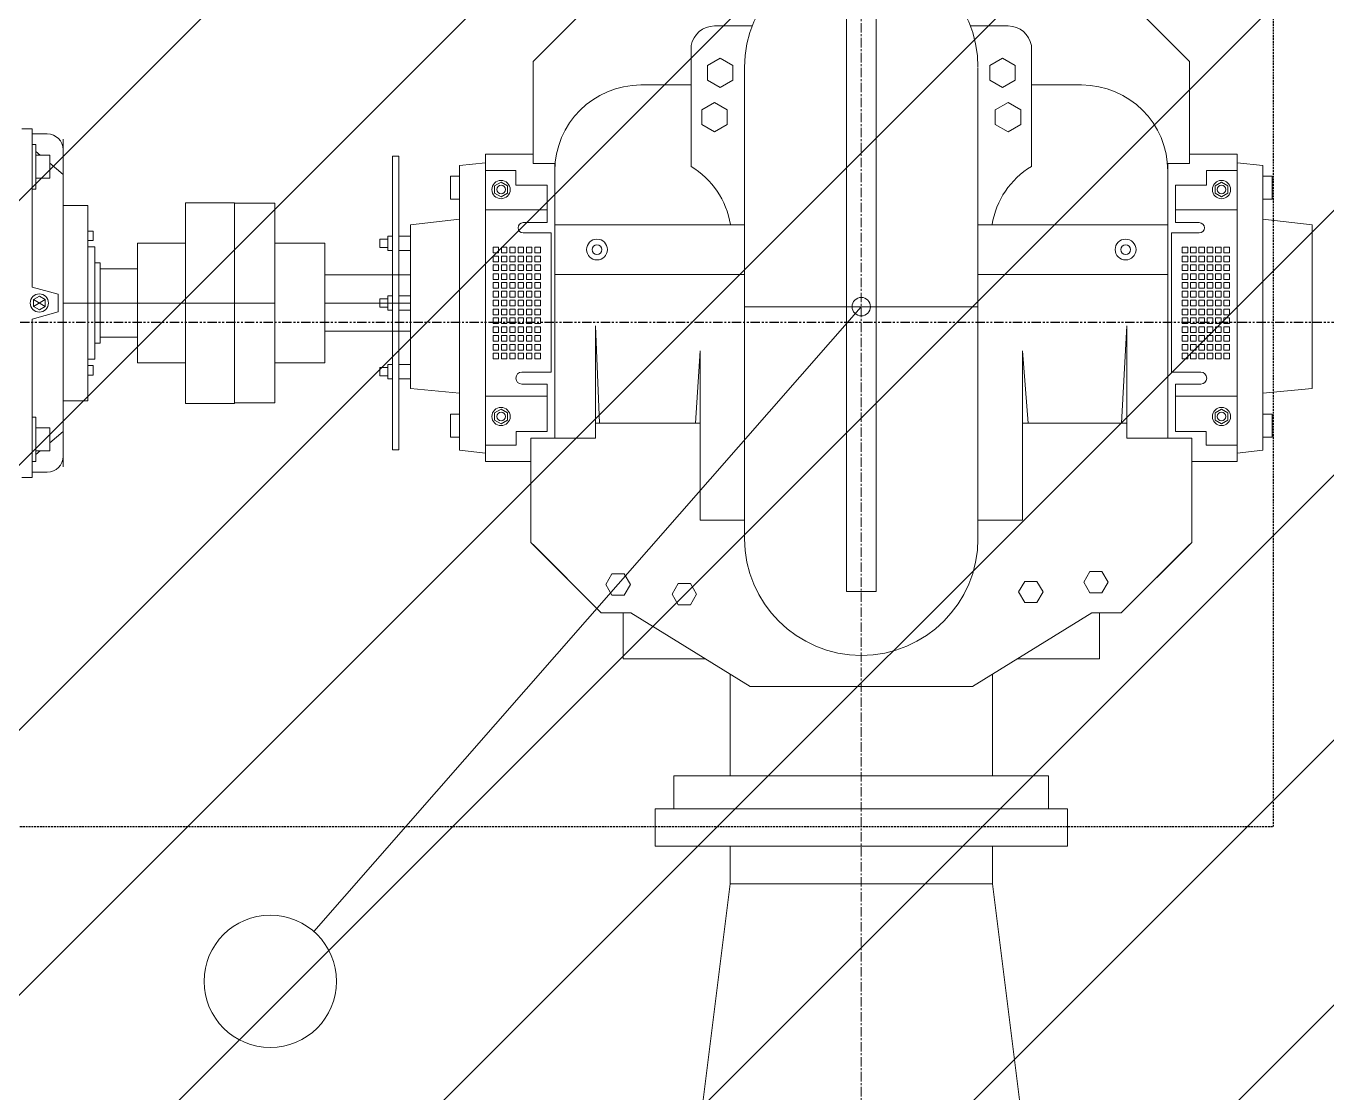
# Model space of a CAD drawing. Header units: inches. Extents: x 0 to 235202, y 0 to 184293.
# Drawn here: x 165137 to 166873, y 130362 to 131786 of the extents above; entities that cross this region are included whole.
import ezdxf
from ezdxf.enums import TextEntityAlignment as Align

# ---------------------------------------------------------------- set-up
doc = ezdxf.new("R2010")
doc.units = ezdxf.units.IN
doc.header["$MEASUREMENT"] = 0
for name, pattern in [('CENTER', [2, 1.25, -0.25, 0.25, -0.25]), ('HIDDEN', [0.375, 0.25, -0.125]), ('PHANTOM2', [1.25, 0.625, -0.125, 0.125, -0.125, 0.125, -0.125])]:
    doc.linetypes.add(name, pattern=pattern)
doc.layers.add('.5', color=8, linetype='Continuous', lineweight=0)
doc.layers.add('DIM', color=251, linetype='Continuous', lineweight=0)
for name, color, linetype in [('GRID_TXT45', 4, 'Continuous'), ('M-HVAC-EQPM-NEW', 5, 'Continuous'), ('M-X-BKGD', 8, 'Continuous'), ('WINDOW ELEV', 3, 'Continuous')]:
    doc.layers.add(name, color=color, linetype=linetype)
doc.styles.add('SIMPLEX', font='simplex.shx')

# ---------------------------------------------------------------- blocks, each defined once
blk = doc.blocks.new('FLOOR PLAN REV 2')
at = {"layer": '.5', "color": 8, "linetype": 'CENTER', "ltscale": 10}
blk.add_line((91776.8, 246037.2), (91776.8, 222708.1), dxfattribs=at)
at = {"color": 8, "linetype": 'PHANTOM2', "ltscale": 20}
blk.add_line((100766.6, 231217.3), (74313.2, 231217.3), dxfattribs=at)
at = {"layer": 'DIM', "color": 8, "linetype": 'HIDDEN', "lineweight": 25, "ltscale": 10}
for p, q in [((92326.8, 230544.7), (92326.8, 231892.2)), ((89326.8, 230544.7), (92326.8, 230544.7))]:
    blk.add_line(p, q, dxfattribs=at)
at = {"layer": 'DIM', "color": 8, "linetype": 'Continuous'}
for p, q in [((91338.7, 231565.9), (91429.8, 231657.1)), ((92214.9, 231565.9), (92123.7, 231657.1)), ((91756.9, 231238.6), (91756.9, 231628.3)), ((91796.7, 231628.3), (91796.7, 231238.6)), ((91631.1, 231613.2), (91580.7, 231613.2)), ((91922.4, 231613.2), (91972.9, 231613.2)), ((91549.8, 231587.2), (91549.8, 231425.8)), ((92003.8, 231587.2), (92003.8, 231425.8)), ((91338.7, 231565.9), (91338.7, 231429.8)), ((91588.4, 231570.4), (91571.4, 231560.6)), ((91605.3, 231560.6), (91588.4, 231570.4)), ((91948.2, 231560.6), (91965.2, 231570.4)), ((91965.2, 231570.4), (91982.2, 231560.6)), ((92214.9, 231565.9), (92214.9, 231429.8)), ((91571.4, 231560.6), (91571.4, 231541.1)), ((91605.3, 231541.1), (91605.3, 231560.6)), ((91621.1, 231238.6), (91621.1, 231558.1)), ((91932.5, 231557.5), (91932.5, 231238.6)), ((91948.2, 231541.1), (91948.2, 231560.6)), ((91982.2, 231560.6), (91982.2, 231541.1)), ((91482.8, 231534.5), (91549.8, 231534.5)), ((91571.4, 231541.1), (91588.4, 231531.3)), ((91588.4, 231531.3), (91605.3, 231541.1)), ((91965.2, 231531.3), (91948.2, 231541.1)), ((91982.2, 231541.1), (91965.2, 231531.3)), ((92070.8, 231534.5), (92003.8, 231534.5)), ((91581, 231511.3), (91564, 231501.5)), ((91564, 231501.5), (91564, 231481.9)), ((91598, 231501.5), (91581, 231511.3)), ((91598, 231481.9), (91598, 231501.5)), ((91955.6, 231501.5), (91972.6, 231511.3)), ((91955.6, 231481.9), (91955.6, 231501.5)), ((91972.6, 231511.3), (91989.5, 231501.5)), ((91989.5, 231501.5), (91989.5, 231481.9)), ((91564, 231481.9), (91581, 231472.1)), ((91581, 231472.1), (91598, 231481.9)), ((91972.6, 231472.1), (91955.6, 231481.9)), ((91989.5, 231481.9), (91972.6, 231472.1)), ((90656.6, 231476.1), (90670.2, 231476.1)), ((90670.2, 231264.8), (90670.2, 231476.1)), ((90690.5, 231469.1), (90670.2, 231469.1)), ((90711.6, 231462.3), (90711.6, 231039)), ((90670.2, 231395.6), (90670.2, 231455.2)), ((90670.2, 231455.2), (90675.2, 231455.2)), ((90675.2, 231455.2), (90675.2, 231395.6)), ((90675.2, 231445.8), (90681.2, 231440.7)), ((90711.6, 231024.7), (90711.6, 231448)), ((90675.2, 231440.7), (90693.7, 231440.7)), ((90675.2, 231410.1), (90675.2, 231440.7)), ((90693.7, 231440.7), (90693.7, 231410.1)), ((90693.7, 231430.2), (90711.6, 231415.2)), ((91151.4, 231439.4), (91159.8, 231439.4)), ((91151.4, 231047.5), (91151.4, 231439.4)), ((91159.8, 231439.4), (91159.8, 231047.5)), ((91240.8, 231427.1), (91275.2, 231430.5)), ((91240.8, 231355.5), (91240.8, 231427.1)), ((91275.2, 231419), (91275.2, 231442.1)), ((91275.2, 231442.1), (91338.7, 231442.1)), ((91338.7, 231429.8), (91367.8, 231429.8)), ((91367.8, 231429.8), (91367.8, 231062.9)), ((92214.9, 231429.8), (92185.8, 231429.8)), ((92185.8, 231429.8), (92185.8, 231062.9)), ((92278.3, 231442.1), (92214.9, 231442.1)), ((92278.3, 231419), (92278.3, 231442.1)), ((92312.8, 231427.1), (92278.3, 231430.5)), ((92312.8, 231355.5), (92312.8, 231427.1)), ((90693.7, 231410.1), (90675.2, 231410.1)), ((91240.8, 231412.9), (91228.5, 231412.9)), ((91228.5, 231412.9), (91228.5, 231382.1)), ((91240.8, 231382.1), (91240.8, 231412.9)), ((91316, 231420.4), (91275.2, 231420.4)), ((91275.2, 231420.4), (91275.2, 231419)), ((91275.2, 231419), (91275.2, 231053.7)), ((91316, 231400.8), (91316, 231420.4)), ((91367.8, 231347.7), (91367.8, 231419.5)), ((92185.8, 231347.7), (92185.8, 231419.5)), ((92237.6, 231400.8), (92237.6, 231420.4)), ((92237.6, 231420.4), (92278.3, 231420.4)), ((92278.3, 231420.4), (92278.3, 231419)), ((92278.3, 231419), (92278.3, 231053.7)), ((92312.8, 231412.9), (92325, 231412.9)), ((92312.8, 231382.1), (92312.8, 231412.9)), ((92325, 231412.9), (92325, 231382.1)), ((90675.2, 231395.6), (90670.2, 231395.6)), ((91296.1, 231404.9), (91287.5, 231399.9)), ((91287.5, 231399.9), (91287.5, 231390)), ((91304.7, 231399.9), (91296.1, 231404.9)), ((91304.7, 231390), (91304.7, 231399.9)), ((91357.4, 231400.8), (91316, 231400.8)), ((91357.4, 231350.8), (91357.4, 231400.8)), ((92196.1, 231350.8), (92196.1, 231400.8)), ((92196.1, 231400.8), (92237.6, 231400.8)), ((92248.9, 231399.9), (92257.5, 231404.9)), ((92248.9, 231390), (92248.9, 231399.9)), ((92257.5, 231404.9), (92266.1, 231399.9)), ((92266.1, 231399.9), (92266.1, 231390)), ((90875.1, 231243.5), (90875.1, 231377.3)), ((90875.1, 231377.3), (90940.2, 231377.3)), ((90940.2, 231377.3), (90940.2, 231243.5)), ((90994, 231376.7), (90940.2, 231376.7)), ((90940.2, 231376.7), (90940.2, 231243.5)), ((90994, 231243.5), (90994, 231376.7)), ((91228.5, 231382.1), (91240.8, 231382.1)), ((91287.5, 231390), (91296.1, 231385)), ((91296.1, 231385), (91304.7, 231390)), ((92257.5, 231385), (92248.9, 231390)), ((92266.1, 231390), (92257.5, 231385)), ((92325, 231382.1), (92312.8, 231382.1)), ((90711.6, 231243.5), (90711.6, 231373.8)), ((90711.6, 231373.8), (90744.5, 231373.8)), ((90744.5, 231373.8), (90744.5, 231243.5)), ((91357.4, 231367.9), (91275.2, 231367.9)), ((92196.1, 231367.9), (92278.3, 231367.9)), ((91175.2, 231348), (91240.8, 231355.5)), ((91175.2, 231129.2), (91175.2, 231348)), ((91240.8, 231355.5), (91240.8, 231120.8)), ((91325.7, 231350.8), (91357.4, 231350.8)), ((91621.1, 231347.7), (91367.8, 231347.7)), ((91367.8, 231347.7), (91367.8, 231281.6)), ((91621.1, 231281.6), (91621.1, 231347.7)), ((91932.5, 231347.7), (92185.8, 231347.7)), ((91932.5, 231281.6), (91932.5, 231347.7)), ((92185.8, 231347.7), (92185.8, 231281.6)), ((92227.8, 231350.8), (92196.1, 231350.8)), ((92312.8, 231355.5), (92312.8, 231120.8)), ((92378.4, 231348), (92312.8, 231355.5)), ((92378.4, 231129.2), (92378.4, 231348)), ((90744.5, 231339.6), (90751.8, 231339.6)), ((90744.5, 231327.1), (90744.5, 231339.6)), ((90751.8, 231327.1), (90744.5, 231327.1)), ((90751.8, 231339.6), (90751.8, 231327.1)), ((90875.1, 231323.5), (90810.9, 231323.5)), ((90810.9, 231323.5), (90810.9, 231243.5)), ((90875.1, 231243.5), (90875.1, 231323.5)), ((90994, 231163.5), (90994, 231323.5)), ((90994, 231323.5), (91061, 231323.5)), ((91061, 231323.5), (91061, 231163.5)), ((91145, 231328.8), (91134.4, 231328.8)), ((91134.4, 231328.8), (91134.4, 231317.4)), ((91145, 231332.6), (91151.4, 231332.6)), ((91145, 231313.7), (91145, 231332.6)), ((91145, 231317.4), (91145, 231328.8)), ((91151.4, 231332.6), (91151.4, 231313.7)), ((91159.8, 231332.6), (91175.2, 231332.6)), ((91159.8, 231313.7), (91159.8, 231332.6)), ((91175.2, 231332.6), (91175.2, 231313.7)), ((91363, 231337), (91325.7, 231337)), ((91363, 231151.4), (91363, 231337)), ((92190.6, 231151.4), (92190.6, 231337)), ((92190.6, 231337), (92227.8, 231337)), ((90754, 231318.5), (90744.5, 231318.5)), ((90744.5, 231318.5), (90744.5, 231243.5)), ((90754, 231243.5), (90754, 231318.5)), ((91134.4, 231317.4), (91145, 231317.4)), ((91151.4, 231313.7), (91145, 231313.7)), ((91175.2, 231313.7), (91159.8, 231313.7)), ((91292.7, 231318), (91285.4, 231318)), ((91285.4, 231318), (91285.4, 231310.4)), ((91285.4, 231310.4), (91292.7, 231310.4)), ((91292.7, 231306.2), (91285.4, 231306.2)), ((91285.4, 231306.2), (91285.4, 231298.6)), ((91292.7, 231310.4), (91292.7, 231318)), ((91292.7, 231298.6), (91292.7, 231306.2)), ((91303.9, 231318), (91296.5, 231318)), ((91296.5, 231318), (91296.5, 231310.4)), ((91296.5, 231310.4), (91303.9, 231310.4)), ((91303.9, 231306.2), (91296.5, 231306.2)), ((91296.5, 231306.2), (91296.5, 231298.6)), ((91303.9, 231310.4), (91303.9, 231318)), ((91303.9, 231298.6), (91303.9, 231306.2)), ((91315, 231318), (91307.7, 231318)), ((91307.7, 231318), (91307.7, 231310.4)), ((91307.7, 231310.4), (91315, 231310.4)), ((91315, 231306.2), (91307.7, 231306.2)), ((91307.7, 231306.2), (91307.7, 231298.6)), ((91315, 231310.4), (91315, 231318)), ((91315, 231298.6), (91315, 231306.2)), ((91326.2, 231318), (91318.8, 231318)), ((91318.8, 231318), (91318.8, 231310.4)), ((91318.8, 231310.4), (91326.2, 231310.4)), ((91326.2, 231306.2), (91318.8, 231306.2)), ((91318.8, 231306.2), (91318.8, 231298.6)), ((91326.2, 231310.4), (91326.2, 231318)), ((91326.2, 231298.6), (91326.2, 231306.2)), ((91337.3, 231318), (91330, 231318)), ((91330, 231318), (91330, 231310.4)), ((91330, 231310.4), (91337.3, 231310.4)), ((91337.3, 231306.2), (91330, 231306.2)), ((91330, 231306.2), (91330, 231298.6)), ((91337.3, 231310.4), (91337.3, 231318)), ((91337.3, 231298.6), (91337.3, 231306.2)), ((91348.5, 231318), (91341.1, 231318)), ((91341.1, 231318), (91341.1, 231310.4)), ((91341.1, 231310.4), (91348.5, 231310.4)), ((91348.5, 231306.2), (91341.1, 231306.2)), ((91341.1, 231306.2), (91341.1, 231298.6)), ((91348.5, 231310.4), (91348.5, 231318)), ((91348.5, 231298.6), (91348.5, 231306.2)), ((92205.1, 231310.4), (92205.1, 231318)), ((92205.1, 231318), (92212.4, 231318)), ((92212.4, 231310.4), (92205.1, 231310.4)), ((92205.1, 231298.6), (92205.1, 231306.2)), ((92205.1, 231306.2), (92212.4, 231306.2)), ((92212.4, 231318), (92212.4, 231310.4)), ((92212.4, 231306.2), (92212.4, 231298.6)), ((92216.2, 231310.4), (92216.2, 231318)), ((92216.2, 231318), (92223.6, 231318)), ((92223.6, 231310.4), (92216.2, 231310.4)), ((92216.2, 231298.6), (92216.2, 231306.2)), ((92216.2, 231306.2), (92223.6, 231306.2)), ((92223.6, 231318), (92223.6, 231310.4)), ((92223.6, 231306.2), (92223.6, 231298.6)), ((92227.4, 231310.4), (92227.4, 231318)), ((92227.4, 231318), (92234.7, 231318)), ((92234.7, 231310.4), (92227.4, 231310.4)), ((92227.4, 231298.6), (92227.4, 231306.2)), ((92227.4, 231306.2), (92234.7, 231306.2)), ((92234.7, 231318), (92234.7, 231310.4)), ((92234.7, 231306.2), (92234.7, 231298.6)), ((92238.5, 231310.4), (92238.5, 231318)), ((92238.5, 231318), (92245.9, 231318)), ((92245.9, 231310.4), (92238.5, 231310.4)), ((92238.5, 231298.6), (92238.5, 231306.2)), ((92238.5, 231306.2), (92245.9, 231306.2)), ((92245.9, 231318), (92245.9, 231310.4)), ((92245.9, 231306.2), (92245.9, 231298.6)), ((92249.7, 231310.4), (92249.7, 231318)), ((92249.7, 231318), (92257, 231318)), ((92257, 231310.4), (92249.7, 231310.4)), ((92249.7, 231298.6), (92249.7, 231306.2)), ((92249.7, 231306.2), (92257, 231306.2)), ((92257, 231318), (92257, 231310.4)), ((92257, 231306.2), (92257, 231298.6)), ((92260.8, 231310.4), (92260.8, 231318)), ((92260.8, 231318), (92268.2, 231318)), ((92268.2, 231310.4), (92260.8, 231310.4)), ((92260.8, 231298.6), (92260.8, 231306.2)), ((92260.8, 231306.2), (92268.2, 231306.2)), ((92268.2, 231318), (92268.2, 231310.4)), ((92268.2, 231306.2), (92268.2, 231298.6)), ((90760.9, 231297.2), (90754, 231297.2)), ((90754, 231297.2), (90754, 231243.5)), ((90760.9, 231243.5), (90760.9, 231297.2)), ((90810.9, 231289.1), (90760.9, 231289.1)), ((90760.9, 231289.1), (90760.9, 231243.5)), ((90810.9, 231243.5), (90810.9, 231289.1)), ((91285.4, 231298.6), (91292.7, 231298.6)), ((91292.7, 231294.4), (91285.4, 231294.4)), ((91285.4, 231294.4), (91285.4, 231286.8)), ((91292.7, 231286.8), (91292.7, 231294.4)), ((91296.5, 231298.6), (91303.9, 231298.6)), ((91303.9, 231294.4), (91296.5, 231294.4)), ((91296.5, 231294.4), (91296.5, 231286.8)), ((91303.9, 231286.8), (91303.9, 231294.4)), ((91307.7, 231298.6), (91315, 231298.6)), ((91315, 231294.4), (91307.7, 231294.4)), ((91307.7, 231294.4), (91307.7, 231286.8)), ((91315, 231286.8), (91315, 231294.4)), ((91318.8, 231298.6), (91326.2, 231298.6)), ((91326.2, 231294.4), (91318.8, 231294.4)), ((91318.8, 231294.4), (91318.8, 231286.8)), ((91326.2, 231286.8), (91326.2, 231294.4)), ((91330, 231298.6), (91337.3, 231298.6)), ((91337.3, 231294.4), (91330, 231294.4)), ((91330, 231294.4), (91330, 231286.8)), ((91337.3, 231286.8), (91337.3, 231294.4)), ((91341.1, 231298.6), (91348.5, 231298.6)), ((91348.5, 231294.4), (91341.1, 231294.4)), ((91341.1, 231294.4), (91341.1, 231286.8)), ((91348.5, 231286.8), (91348.5, 231294.4)), ((92212.4, 231298.6), (92205.1, 231298.6)), ((92205.1, 231286.8), (92205.1, 231294.4)), ((92205.1, 231294.4), (92212.4, 231294.4)), ((92212.4, 231294.4), (92212.4, 231286.8)), ((92223.6, 231298.6), (92216.2, 231298.6)), ((92216.2, 231286.8), (92216.2, 231294.4)), ((92216.2, 231294.4), (92223.6, 231294.4)), ((92223.6, 231294.4), (92223.6, 231286.8)), ((92234.7, 231298.6), (92227.4, 231298.6)), ((92227.4, 231286.8), (92227.4, 231294.4)), ((92227.4, 231294.4), (92234.7, 231294.4)), ((92234.7, 231294.4), (92234.7, 231286.8)), ((92245.9, 231298.6), (92238.5, 231298.6)), ((92238.5, 231286.8), (92238.5, 231294.4)), ((92238.5, 231294.4), (92245.9, 231294.4)), ((92245.9, 231294.4), (92245.9, 231286.8)), ((92257, 231298.6), (92249.7, 231298.6)), ((92249.7, 231286.8), (92249.7, 231294.4)), ((92249.7, 231294.4), (92257, 231294.4)), ((92257, 231294.4), (92257, 231286.8)), ((92268.2, 231298.6), (92260.8, 231298.6)), ((92260.8, 231286.8), (92260.8, 231294.4)), ((92260.8, 231294.4), (92268.2, 231294.4)), ((92268.2, 231294.4), (92268.2, 231286.8)), ((91175.2, 231281.1), (91061, 231281.1)), ((91061, 231281.1), (91061, 231243.5)), ((91175.2, 231243.5), (91175.2, 231281.1)), ((91285.4, 231286.8), (91292.7, 231286.8)), ((91292.7, 231282.6), (91285.4, 231282.6)), ((91285.4, 231282.6), (91285.4, 231275)), ((91285.4, 231275), (91292.7, 231275)), ((91292.7, 231270.9), (91285.4, 231270.9)), ((91285.4, 231270.9), (91285.4, 231263.2)), ((91292.7, 231275), (91292.7, 231282.6)), ((91292.7, 231263.2), (91292.7, 231270.9)), ((91296.5, 231286.8), (91303.9, 231286.8)), ((91303.9, 231282.6), (91296.5, 231282.6)), ((91296.5, 231282.6), (91296.5, 231275)), ((91296.5, 231275), (91303.9, 231275)), ((91303.9, 231270.9), (91296.5, 231270.9)), ((91296.5, 231270.9), (91296.5, 231263.2)), ((91303.9, 231275), (91303.9, 231282.6)), ((91303.9, 231263.2), (91303.9, 231270.9)), ((91307.7, 231286.8), (91315, 231286.8)), ((91315, 231282.6), (91307.7, 231282.6)), ((91307.7, 231282.6), (91307.7, 231275)), ((91307.7, 231275), (91315, 231275)), ((91315, 231270.9), (91307.7, 231270.9)), ((91307.7, 231270.9), (91307.7, 231263.2)), ((91315, 231275), (91315, 231282.6)), ((91315, 231263.2), (91315, 231270.9)), ((91318.8, 231286.8), (91326.2, 231286.8)), ((91326.2, 231282.6), (91318.8, 231282.6)), ((91318.8, 231282.6), (91318.8, 231275)), ((91318.8, 231275), (91326.2, 231275)), ((91326.2, 231270.9), (91318.8, 231270.9)), ((91318.8, 231270.9), (91318.8, 231263.2)), ((91326.2, 231275), (91326.2, 231282.6)), ((91326.2, 231263.2), (91326.2, 231270.9)), ((91330, 231286.8), (91337.3, 231286.8)), ((91337.3, 231282.6), (91330, 231282.6)), ((91330, 231282.6), (91330, 231275)), ((91330, 231275), (91337.3, 231275)), ((91337.3, 231270.9), (91330, 231270.9)), ((91330, 231270.9), (91330, 231263.2)), ((91337.3, 231275), (91337.3, 231282.6)), ((91337.3, 231263.2), (91337.3, 231270.9)), ((91341.1, 231286.8), (91348.5, 231286.8)), ((91348.5, 231282.6), (91341.1, 231282.6)), ((91341.1, 231282.6), (91341.1, 231275)), ((91341.1, 231275), (91348.5, 231275)), ((91348.5, 231270.9), (91341.1, 231270.9)), ((91341.1, 231270.9), (91341.1, 231263.2)), ((91348.5, 231275), (91348.5, 231282.6)), ((91348.5, 231263.2), (91348.5, 231270.9)), ((91367.8, 231281.6), (91621.1, 231281.6)), ((92185.8, 231281.6), (91932.5, 231281.6)), ((92212.4, 231286.8), (92205.1, 231286.8)), ((92205.1, 231275), (92205.1, 231282.6)), ((92205.1, 231282.6), (92212.4, 231282.6)), ((92212.4, 231275), (92205.1, 231275)), ((92205.1, 231263.2), (92205.1, 231270.9)), ((92205.1, 231270.9), (92212.4, 231270.9)), ((92212.4, 231282.6), (92212.4, 231275)), ((92212.4, 231270.9), (92212.4, 231263.2)), ((92223.6, 231286.8), (92216.2, 231286.8)), ((92216.2, 231275), (92216.2, 231282.6)), ((92216.2, 231282.6), (92223.6, 231282.6)), ((92223.6, 231275), (92216.2, 231275)), ((92216.2, 231263.2), (92216.2, 231270.9)), ((92216.2, 231270.9), (92223.6, 231270.9)), ((92223.6, 231282.6), (92223.6, 231275)), ((92223.6, 231270.9), (92223.6, 231263.2)), ((92234.7, 231286.8), (92227.4, 231286.8)), ((92227.4, 231275), (92227.4, 231282.6)), ((92227.4, 231282.6), (92234.7, 231282.6)), ((92234.7, 231275), (92227.4, 231275)), ((92227.4, 231263.2), (92227.4, 231270.9)), ((92227.4, 231270.9), (92234.7, 231270.9)), ((92234.7, 231282.6), (92234.7, 231275)), ((92234.7, 231270.9), (92234.7, 231263.2)), ((92245.9, 231286.8), (92238.5, 231286.8)), ((92238.5, 231275), (92238.5, 231282.6)), ((92238.5, 231282.6), (92245.9, 231282.6)), ((92245.9, 231275), (92238.5, 231275)), ((92238.5, 231263.2), (92238.5, 231270.9)), ((92238.5, 231270.9), (92245.9, 231270.9)), ((92245.9, 231282.6), (92245.9, 231275)), ((92245.9, 231270.9), (92245.9, 231263.2)), ((92257, 231286.8), (92249.7, 231286.8)), ((92249.7, 231275), (92249.7, 231282.6)), ((92249.7, 231282.6), (92257, 231282.6)), ((92257, 231275), (92249.7, 231275)), ((92249.7, 231263.2), (92249.7, 231270.9)), ((92249.7, 231270.9), (92257, 231270.9)), ((92257, 231282.6), (92257, 231275)), ((92257, 231270.9), (92257, 231263.2)), ((92268.2, 231286.8), (92260.8, 231286.8)), ((92260.8, 231275), (92260.8, 231282.6)), ((92260.8, 231282.6), (92268.2, 231282.6)), ((92268.2, 231275), (92260.8, 231275)), ((92260.8, 231263.2), (92260.8, 231270.9)), ((92260.8, 231270.9), (92268.2, 231270.9)), ((92268.2, 231282.6), (92268.2, 231275)), ((92268.2, 231270.9), (92268.2, 231263.2)), ((90670.2, 231264.8), (90705.2, 231255.1)), ((90705.2, 231255.1), (90705.2, 231243.5)), ((91285.4, 231263.2), (91292.7, 231263.2)), ((91292.7, 231259.1), (91285.4, 231259.1)), ((91285.4, 231259.1), (91285.4, 231251.5)), ((91292.7, 231251.5), (91292.7, 231259.1)), ((91296.5, 231263.2), (91303.9, 231263.2)), ((91303.9, 231259.1), (91296.5, 231259.1)), ((91296.5, 231259.1), (91296.5, 231251.5)), ((91303.9, 231251.5), (91303.9, 231259.1)), ((91307.7, 231263.2), (91315, 231263.2)), ((91315, 231259.1), (91307.7, 231259.1)), ((91307.7, 231259.1), (91307.7, 231251.5)), ((91315, 231251.5), (91315, 231259.1)), ((91318.8, 231263.2), (91326.2, 231263.2)), ((91326.2, 231259.1), (91318.8, 231259.1)), ((91318.8, 231259.1), (91318.8, 231251.5)), ((91326.2, 231251.5), (91326.2, 231259.1)), ((91330, 231263.2), (91337.3, 231263.2)), ((91337.3, 231259.1), (91330, 231259.1)), ((91330, 231259.1), (91330, 231251.5)), ((91337.3, 231251.5), (91337.3, 231259.1)), ((91341.1, 231263.2), (91348.5, 231263.2)), ((91348.5, 231259.1), (91341.1, 231259.1)), ((91341.1, 231259.1), (91341.1, 231251.5)), ((91348.5, 231251.5), (91348.5, 231259.1)), ((92212.4, 231263.2), (92205.1, 231263.2)), ((92205.1, 231251.5), (92205.1, 231259.1)), ((92205.1, 231259.1), (92212.4, 231259.1)), ((92212.4, 231259.1), (92212.4, 231251.5)), ((92223.6, 231263.2), (92216.2, 231263.2)), ((92216.2, 231251.5), (92216.2, 231259.1)), ((92216.2, 231259.1), (92223.6, 231259.1)), ((92223.6, 231259.1), (92223.6, 231251.5)), ((92234.7, 231263.2), (92227.4, 231263.2)), ((92227.4, 231251.5), (92227.4, 231259.1)), ((92227.4, 231259.1), (92234.7, 231259.1)), ((92234.7, 231259.1), (92234.7, 231251.5)), ((92245.9, 231263.2), (92238.5, 231263.2)), ((92238.5, 231251.5), (92238.5, 231259.1)), ((92238.5, 231259.1), (92245.9, 231259.1)), ((92245.9, 231259.1), (92245.9, 231251.5)), ((92257, 231263.2), (92249.7, 231263.2)), ((92249.7, 231251.5), (92249.7, 231259.1)), ((92249.7, 231259.1), (92257, 231259.1)), ((92257, 231259.1), (92257, 231251.5)), ((92268.2, 231263.2), (92260.8, 231263.2)), ((92260.8, 231251.5), (92260.8, 231259.1)), ((92260.8, 231259.1), (92268.2, 231259.1)), ((92268.2, 231259.1), (92268.2, 231251.5)), ((90679.9, 231252.6), (90672, 231248)), ((90672, 231248), (90679.9, 231252.6)), ((90672, 231248), (90687.7, 231238.9)), ((90672, 231238.9), (90687.7, 231248)), ((90672, 231248), (90672, 231238.9)), ((90672, 231238.9), (90672, 231248)), ((90672, 231238.9), (90679.9, 231234.4)), ((90679.9, 231234.4), (90672, 231238.9)), ((90687.7, 231248), (90679.9, 231252.6)), ((90679.9, 231252.6), (90687.7, 231248)), ((90679.9, 231234.4), (90687.7, 231238.9)), ((90687.7, 231238.9), (90679.9, 231234.4)), ((90687.7, 231238.9), (90687.7, 231248)), ((90687.7, 231248), (90687.7, 231238.9)), ((90705.2, 231231.8), (90705.2, 231243.5)), ((90744.5, 231243.5), (90711.6, 231243.5)), ((90711.6, 231243.5), (90711.6, 231113.1)), ((90744.5, 231243.5), (90711.6, 231243.5)), ((90744.5, 231243.5), (90754, 231243.5)), ((90744.5, 231168.4), (90744.5, 231243.5)), ((90744.5, 231113.1), (90744.5, 231243.5)), ((90744.5, 231243.5), (90754, 231243.5)), ((90754, 231243.5), (90760.9, 231243.5)), ((90754, 231189.7), (90754, 231243.5)), ((90754, 231243.5), (90754, 231168.4)), ((90754, 231243.5), (90760.9, 231243.5)), ((90760.9, 231243.5), (90810.9, 231243.5)), ((90760.9, 231197.8), (90760.9, 231243.5)), ((90760.9, 231243.5), (90760.9, 231189.7)), ((90760.9, 231243.5), (90810.9, 231243.5)), ((90810.9, 231243.5), (90875.1, 231243.5)), ((90810.9, 231163.5), (90810.9, 231243.5)), ((90810.9, 231243.5), (90810.9, 231197.8)), ((90810.9, 231243.5), (90875.1, 231243.5)), ((90875.1, 231243.5), (90875.1, 231163.5)), ((90940.2, 231243.5), (90875.1, 231243.5)), ((90875.1, 231243.5), (90875.1, 231109.6)), ((90940.2, 231243.5), (90875.1, 231243.5)), ((90940.2, 231109.6), (90940.2, 231243.5)), ((90940.2, 231110.2), (90940.2, 231243.5)), ((90940.2, 231243.5), (90994, 231243.5)), ((90940.2, 231243.5), (90994, 231243.5)), ((90994, 231243.5), (90994, 231110.2)), ((91776.8, 231238.6), (91046.3, 230404.6)), ((91061, 231205.9), (91061, 231243.5)), ((91061, 231243.5), (91175.2, 231243.5)), ((91061, 231243.5), (91175.2, 231243.5)), ((91145, 231249.2), (91134.4, 231249.2)), ((91134.4, 231249.2), (91134.4, 231237.8)), ((91134.4, 231237.8), (91145, 231237.8)), ((91145, 231252.9), (91151.4, 231252.9)), ((91145, 231234), (91145, 231252.9)), ((91145, 231237.8), (91145, 231249.2)), ((91151.4, 231252.9), (91151.4, 231234)), ((91159.8, 231252.9), (91175.2, 231252.9)), ((91159.8, 231234), (91159.8, 231252.9)), ((91175.2, 231252.9), (91175.2, 231234)), ((91175.2, 231243.5), (91175.2, 231205.9)), ((91285.4, 231251.5), (91292.7, 231251.5)), ((91285.4, 231247.3), (91292.7, 231247.3)), ((91285.4, 231239.7), (91285.4, 231247.3)), ((91292.7, 231239.7), (91285.4, 231239.7)), ((91292.7, 231247.3), (91292.7, 231239.7)), ((91296.5, 231251.5), (91303.9, 231251.5)), ((91296.5, 231247.3), (91303.9, 231247.3)), ((91296.5, 231239.7), (91296.5, 231247.3)), ((91303.9, 231239.7), (91296.5, 231239.7)), ((91303.9, 231247.3), (91303.9, 231239.7)), ((91307.7, 231251.5), (91315, 231251.5)), ((91307.7, 231247.3), (91315, 231247.3)), ((91307.7, 231239.7), (91307.7, 231247.3)), ((91315, 231239.7), (91307.7, 231239.7)), ((91315, 231247.3), (91315, 231239.7)), ((91318.8, 231251.5), (91326.2, 231251.5)), ((91318.8, 231247.3), (91326.2, 231247.3)), ((91318.8, 231239.7), (91318.8, 231247.3)), ((91326.2, 231239.7), (91318.8, 231239.7)), ((91326.2, 231247.3), (91326.2, 231239.7)), ((91330, 231251.5), (91337.3, 231251.5)), ((91330, 231247.3), (91337.3, 231247.3)), ((91330, 231239.7), (91330, 231247.3)), ((91337.3, 231239.7), (91330, 231239.7)), ((91337.3, 231247.3), (91337.3, 231239.7)), ((91341.1, 231251.5), (91348.5, 231251.5)), ((91341.1, 231247.3), (91348.5, 231247.3)), ((91341.1, 231239.7), (91341.1, 231247.3)), ((91348.5, 231239.7), (91341.1, 231239.7)), ((91348.5, 231247.3), (91348.5, 231239.7)), ((91932.5, 231238.6), (91621.1, 231238.6)), ((91621.1, 231238.6), (91621.1, 230928.9)), ((91932.5, 231238.6), (91621.1, 231238.6)), ((91796.7, 231238.6), (91756.9, 231238.6)), ((91756.9, 231238.6), (91756.9, 230858.6)), ((91796.7, 231238.6), (91756.9, 231238.6)), ((91796.7, 230858.6), (91796.7, 231238.6)), ((91932.5, 230929.4), (91932.5, 231238.6)), ((92212.4, 231251.5), (92205.1, 231251.5)), ((92212.4, 231247.3), (92205.1, 231247.3)), ((92205.1, 231247.3), (92205.1, 231239.7)), ((92205.1, 231239.7), (92212.4, 231239.7)), ((92212.4, 231239.7), (92212.4, 231247.3)), ((92223.6, 231251.5), (92216.2, 231251.5)), ((92223.6, 231247.3), (92216.2, 231247.3)), ((92216.2, 231247.3), (92216.2, 231239.7)), ((92216.2, 231239.7), (92223.6, 231239.7)), ((92223.6, 231239.7), (92223.6, 231247.3)), ((92234.7, 231251.5), (92227.4, 231251.5)), ((92234.7, 231247.3), (92227.4, 231247.3)), ((92227.4, 231247.3), (92227.4, 231239.7)), ((92227.4, 231239.7), (92234.7, 231239.7)), ((92234.7, 231239.7), (92234.7, 231247.3)), ((92245.9, 231251.5), (92238.5, 231251.5)), ((92245.9, 231247.3), (92238.5, 231247.3)), ((92238.5, 231247.3), (92238.5, 231239.7)), ((92238.5, 231239.7), (92245.9, 231239.7)), ((92245.9, 231239.7), (92245.9, 231247.3)), ((92257, 231251.5), (92249.7, 231251.5)), ((92257, 231247.3), (92249.7, 231247.3)), ((92249.7, 231247.3), (92249.7, 231239.7)), ((92249.7, 231239.7), (92257, 231239.7)), ((92257, 231239.7), (92257, 231247.3)), ((92268.2, 231251.5), (92260.8, 231251.5)), ((92268.2, 231247.3), (92260.8, 231247.3)), ((92260.8, 231247.3), (92260.8, 231239.7)), ((92260.8, 231239.7), (92268.2, 231239.7)), ((92268.2, 231239.7), (92268.2, 231247.3)), ((90670.2, 231222.1), (90705.2, 231231.8)), ((90670.2, 231222.1), (90670.2, 231010.8)), ((91151.4, 231234), (91145, 231234)), ((91175.2, 231234), (91159.8, 231234)), ((91285.4, 231235.5), (91292.7, 231235.5)), ((91285.4, 231227.9), (91285.4, 231235.5)), ((91292.7, 231227.9), (91285.4, 231227.9)), ((91285.4, 231223.7), (91292.7, 231223.7)), ((91285.4, 231216.1), (91285.4, 231223.7)), ((91292.7, 231235.5), (91292.7, 231227.9)), ((91292.7, 231223.7), (91292.7, 231216.1)), ((91296.5, 231235.5), (91303.9, 231235.5)), ((91296.5, 231227.9), (91296.5, 231235.5)), ((91303.9, 231227.9), (91296.5, 231227.9)), ((91296.5, 231223.7), (91303.9, 231223.7)), ((91296.5, 231216.1), (91296.5, 231223.7)), ((91303.9, 231235.5), (91303.9, 231227.9)), ((91303.9, 231223.7), (91303.9, 231216.1)), ((91307.7, 231235.5), (91315, 231235.5)), ((91307.7, 231227.9), (91307.7, 231235.5)), ((91315, 231227.9), (91307.7, 231227.9)), ((91307.7, 231223.7), (91315, 231223.7)), ((91307.7, 231216.1), (91307.7, 231223.7)), ((91315, 231235.5), (91315, 231227.9)), ((91315, 231223.7), (91315, 231216.1)), ((91318.8, 231235.5), (91326.2, 231235.5)), ((91318.8, 231227.9), (91318.8, 231235.5)), ((91326.2, 231227.9), (91318.8, 231227.9)), ((91318.8, 231223.7), (91326.2, 231223.7)), ((91318.8, 231216.1), (91318.8, 231223.7)), ((91326.2, 231235.5), (91326.2, 231227.9)), ((91326.2, 231223.7), (91326.2, 231216.1)), ((91330, 231235.5), (91337.3, 231235.5)), ((91330, 231227.9), (91330, 231235.5)), ((91337.3, 231227.9), (91330, 231227.9)), ((91330, 231223.7), (91337.3, 231223.7)), ((91330, 231216.1), (91330, 231223.7)), ((91337.3, 231235.5), (91337.3, 231227.9)), ((91337.3, 231223.7), (91337.3, 231216.1)), ((91341.1, 231235.5), (91348.5, 231235.5)), ((91341.1, 231227.9), (91341.1, 231235.5)), ((91348.5, 231227.9), (91341.1, 231227.9)), ((91341.1, 231223.7), (91348.5, 231223.7)), ((91341.1, 231216.1), (91341.1, 231223.7)), ((91348.5, 231235.5), (91348.5, 231227.9)), ((91348.5, 231223.7), (91348.5, 231216.1)), ((92212.4, 231235.5), (92205.1, 231235.5)), ((92205.1, 231235.5), (92205.1, 231227.9)), ((92205.1, 231227.9), (92212.4, 231227.9)), ((92212.4, 231223.7), (92205.1, 231223.7)), ((92205.1, 231223.7), (92205.1, 231216.1)), ((92212.4, 231227.9), (92212.4, 231235.5)), ((92212.4, 231216.1), (92212.4, 231223.7)), ((92223.6, 231235.5), (92216.2, 231235.5)), ((92216.2, 231235.5), (92216.2, 231227.9)), ((92216.2, 231227.9), (92223.6, 231227.9)), ((92223.6, 231223.7), (92216.2, 231223.7)), ((92216.2, 231223.7), (92216.2, 231216.1)), ((92223.6, 231227.9), (92223.6, 231235.5)), ((92223.6, 231216.1), (92223.6, 231223.7)), ((92234.7, 231235.5), (92227.4, 231235.5)), ((92227.4, 231235.5), (92227.4, 231227.9)), ((92227.4, 231227.9), (92234.7, 231227.9)), ((92234.7, 231223.7), (92227.4, 231223.7)), ((92227.4, 231223.7), (92227.4, 231216.1)), ((92234.7, 231227.9), (92234.7, 231235.5)), ((92234.7, 231216.1), (92234.7, 231223.7)), ((92245.9, 231235.5), (92238.5, 231235.5)), ((92238.5, 231235.5), (92238.5, 231227.9)), ((92238.5, 231227.9), (92245.9, 231227.9)), ((92245.9, 231223.7), (92238.5, 231223.7)), ((92238.5, 231223.7), (92238.5, 231216.1)), ((92245.9, 231227.9), (92245.9, 231235.5)), ((92245.9, 231216.1), (92245.9, 231223.7)), ((92257, 231235.5), (92249.7, 231235.5)), ((92249.7, 231235.5), (92249.7, 231227.9)), ((92249.7, 231227.9), (92257, 231227.9)), ((92257, 231223.7), (92249.7, 231223.7)), ((92249.7, 231223.7), (92249.7, 231216.1)), ((92257, 231227.9), (92257, 231235.5)), ((92257, 231216.1), (92257, 231223.7)), ((92268.2, 231235.5), (92260.8, 231235.5)), ((92260.8, 231235.5), (92260.8, 231227.9)), ((92260.8, 231227.9), (92268.2, 231227.9)), ((92268.2, 231223.7), (92260.8, 231223.7)), ((92260.8, 231223.7), (92260.8, 231216.1)), ((92268.2, 231227.9), (92268.2, 231235.5)), ((92268.2, 231216.1), (92268.2, 231223.7)), ((91175.2, 231205.9), (91061, 231205.9)), ((91292.7, 231216.1), (91285.4, 231216.1)), ((91285.4, 231211.9), (91292.7, 231211.9)), ((91285.4, 231204.3), (91285.4, 231211.9)), ((91292.7, 231204.3), (91285.4, 231204.3)), ((91292.7, 231211.9), (91292.7, 231204.3)), ((91303.9, 231216.1), (91296.5, 231216.1)), ((91296.5, 231211.9), (91303.9, 231211.9)), ((91296.5, 231204.3), (91296.5, 231211.9)), ((91303.9, 231204.3), (91296.5, 231204.3)), ((91303.9, 231211.9), (91303.9, 231204.3)), ((91315, 231216.1), (91307.7, 231216.1)), ((91307.7, 231211.9), (91315, 231211.9)), ((91307.7, 231204.3), (91307.7, 231211.9)), ((91315, 231204.3), (91307.7, 231204.3)), ((91315, 231211.9), (91315, 231204.3)), ((91326.2, 231216.1), (91318.8, 231216.1)), ((91318.8, 231211.9), (91326.2, 231211.9)), ((91318.8, 231204.3), (91318.8, 231211.9)), ((91326.2, 231204.3), (91318.8, 231204.3)), ((91326.2, 231211.9), (91326.2, 231204.3)), ((91337.3, 231216.1), (91330, 231216.1)), ((91330, 231211.9), (91337.3, 231211.9)), ((91330, 231204.3), (91330, 231211.9)), ((91337.3, 231204.3), (91330, 231204.3)), ((91337.3, 231211.9), (91337.3, 231204.3)), ((91348.5, 231216.1), (91341.1, 231216.1)), ((91341.1, 231211.9), (91348.5, 231211.9)), ((91341.1, 231204.3), (91341.1, 231211.9)), ((91348.5, 231204.3), (91341.1, 231204.3)), ((91348.5, 231211.9), (91348.5, 231204.3)), ((91422.2, 231062.9), (91422.2, 231213.2)), ((91422.2, 231213.2), (91427.3, 231083)), ((92131.3, 231213.2), (92124, 231083)), ((92131.3, 231062.9), (92131.3, 231213.2)), ((92205.1, 231216.1), (92212.4, 231216.1)), ((92212.4, 231211.9), (92205.1, 231211.9)), ((92205.1, 231211.9), (92205.1, 231204.3)), ((92205.1, 231204.3), (92212.4, 231204.3)), ((92212.4, 231204.3), (92212.4, 231211.9)), ((92216.2, 231216.1), (92223.6, 231216.1)), ((92223.6, 231211.9), (92216.2, 231211.9)), ((92216.2, 231211.9), (92216.2, 231204.3)), ((92216.2, 231204.3), (92223.6, 231204.3)), ((92223.6, 231204.3), (92223.6, 231211.9)), ((92227.4, 231216.1), (92234.7, 231216.1)), ((92234.7, 231211.9), (92227.4, 231211.9)), ((92227.4, 231211.9), (92227.4, 231204.3)), ((92227.4, 231204.3), (92234.7, 231204.3)), ((92234.7, 231204.3), (92234.7, 231211.9)), ((92238.5, 231216.1), (92245.9, 231216.1)), ((92245.9, 231211.9), (92238.5, 231211.9)), ((92238.5, 231211.9), (92238.5, 231204.3)), ((92238.5, 231204.3), (92245.9, 231204.3)), ((92245.9, 231204.3), (92245.9, 231211.9)), ((92249.7, 231216.1), (92257, 231216.1)), ((92257, 231211.9), (92249.7, 231211.9)), ((92249.7, 231211.9), (92249.7, 231204.3)), ((92249.7, 231204.3), (92257, 231204.3)), ((92257, 231204.3), (92257, 231211.9)), ((92260.8, 231216.1), (92268.2, 231216.1)), ((92268.2, 231211.9), (92260.8, 231211.9)), ((92260.8, 231211.9), (92260.8, 231204.3)), ((92260.8, 231204.3), (92268.2, 231204.3)), ((92268.2, 231204.3), (92268.2, 231211.9)), ((90760.9, 231189.7), (90754, 231189.7)), ((90810.9, 231197.8), (90760.9, 231197.8)), ((91285.4, 231200.1), (91292.7, 231200.1)), ((91285.4, 231192.5), (91285.4, 231200.1)), ((91292.7, 231192.5), (91285.4, 231192.5)), ((91285.4, 231188.3), (91292.7, 231188.3)), ((91285.4, 231180.7), (91285.4, 231188.3)), ((91292.7, 231200.1), (91292.7, 231192.5)), ((91292.7, 231188.3), (91292.7, 231180.7)), ((91296.5, 231200.1), (91303.9, 231200.1)), ((91296.5, 231192.5), (91296.5, 231200.1)), ((91303.9, 231192.5), (91296.5, 231192.5)), ((91296.5, 231188.3), (91303.9, 231188.3)), ((91296.5, 231180.7), (91296.5, 231188.3)), ((91303.9, 231200.1), (91303.9, 231192.5)), ((91303.9, 231188.3), (91303.9, 231180.7)), ((91307.7, 231200.1), (91315, 231200.1)), ((91307.7, 231192.5), (91307.7, 231200.1)), ((91315, 231192.5), (91307.7, 231192.5)), ((91307.7, 231188.3), (91315, 231188.3)), ((91307.7, 231180.7), (91307.7, 231188.3)), ((91315, 231200.1), (91315, 231192.5)), ((91315, 231188.3), (91315, 231180.7)), ((91318.8, 231200.1), (91326.2, 231200.1)), ((91318.8, 231192.5), (91318.8, 231200.1)), ((91326.2, 231192.5), (91318.8, 231192.5)), ((91318.8, 231188.3), (91326.2, 231188.3)), ((91318.8, 231180.7), (91318.8, 231188.3)), ((91326.2, 231200.1), (91326.2, 231192.5)), ((91326.2, 231188.3), (91326.2, 231180.7)), ((91330, 231200.1), (91337.3, 231200.1)), ((91330, 231192.5), (91330, 231200.1)), ((91337.3, 231192.5), (91330, 231192.5)), ((91330, 231188.3), (91337.3, 231188.3)), ((91330, 231180.7), (91330, 231188.3)), ((91337.3, 231200.1), (91337.3, 231192.5)), ((91337.3, 231188.3), (91337.3, 231180.7)), ((91341.1, 231200.1), (91348.5, 231200.1)), ((91341.1, 231192.5), (91341.1, 231200.1)), ((91348.5, 231192.5), (91341.1, 231192.5)), ((91341.1, 231188.3), (91348.5, 231188.3)), ((91341.1, 231180.7), (91341.1, 231188.3)), ((91348.5, 231200.1), (91348.5, 231192.5)), ((91348.5, 231188.3), (91348.5, 231180.7)), ((92212.4, 231200.1), (92205.1, 231200.1)), ((92205.1, 231200.1), (92205.1, 231192.5)), ((92205.1, 231192.5), (92212.4, 231192.5)), ((92212.4, 231188.3), (92205.1, 231188.3)), ((92205.1, 231188.3), (92205.1, 231180.7)), ((92212.4, 231192.5), (92212.4, 231200.1)), ((92212.4, 231180.7), (92212.4, 231188.3)), ((92223.6, 231200.1), (92216.2, 231200.1)), ((92216.2, 231200.1), (92216.2, 231192.5)), ((92216.2, 231192.5), (92223.6, 231192.5)), ((92223.6, 231188.3), (92216.2, 231188.3)), ((92216.2, 231188.3), (92216.2, 231180.7)), ((92223.6, 231192.5), (92223.6, 231200.1)), ((92223.6, 231180.7), (92223.6, 231188.3)), ((92234.7, 231200.1), (92227.4, 231200.1)), ((92227.4, 231200.1), (92227.4, 231192.5)), ((92227.4, 231192.5), (92234.7, 231192.5)), ((92234.7, 231188.3), (92227.4, 231188.3)), ((92227.4, 231188.3), (92227.4, 231180.7)), ((92234.7, 231192.5), (92234.7, 231200.1)), ((92234.7, 231180.7), (92234.7, 231188.3)), ((92245.9, 231200.1), (92238.5, 231200.1)), ((92238.5, 231200.1), (92238.5, 231192.5)), ((92238.5, 231192.5), (92245.9, 231192.5)), ((92245.9, 231188.3), (92238.5, 231188.3)), ((92238.5, 231188.3), (92238.5, 231180.7)), ((92245.9, 231192.5), (92245.9, 231200.1)), ((92245.9, 231180.7), (92245.9, 231188.3)), ((92257, 231200.1), (92249.7, 231200.1)), ((92249.7, 231200.1), (92249.7, 231192.5)), ((92249.7, 231192.5), (92257, 231192.5)), ((92257, 231188.3), (92249.7, 231188.3)), ((92249.7, 231188.3), (92249.7, 231180.7)), ((92257, 231192.5), (92257, 231200.1)), ((92257, 231180.7), (92257, 231188.3)), ((92268.2, 231200.1), (92260.8, 231200.1)), ((92260.8, 231200.1), (92260.8, 231192.5)), ((92260.8, 231192.5), (92268.2, 231192.5)), ((92268.2, 231188.3), (92260.8, 231188.3)), ((92260.8, 231188.3), (92260.8, 231180.7)), ((92268.2, 231192.5), (92268.2, 231200.1)), ((92268.2, 231180.7), (92268.2, 231188.3)), ((90754, 231168.4), (90744.5, 231168.4)), ((91292.7, 231180.7), (91285.4, 231180.7)), ((91285.4, 231176.5), (91292.7, 231176.5)), ((91285.4, 231168.9), (91285.4, 231176.5)), ((91292.7, 231168.9), (91285.4, 231168.9)), ((91292.7, 231176.5), (91292.7, 231168.9)), ((91303.9, 231180.7), (91296.5, 231180.7)), ((91296.5, 231176.5), (91303.9, 231176.5)), ((91296.5, 231168.9), (91296.5, 231176.5)), ((91303.9, 231168.9), (91296.5, 231168.9)), ((91303.9, 231176.5), (91303.9, 231168.9)), ((91315, 231180.7), (91307.7, 231180.7)), ((91307.7, 231176.5), (91315, 231176.5)), ((91307.7, 231168.9), (91307.7, 231176.5)), ((91315, 231168.9), (91307.7, 231168.9)), ((91315, 231176.5), (91315, 231168.9)), ((91326.2, 231180.7), (91318.8, 231180.7)), ((91318.8, 231176.5), (91326.2, 231176.5)), ((91318.8, 231168.9), (91318.8, 231176.5)), ((91326.2, 231168.9), (91318.8, 231168.9)), ((91326.2, 231176.5), (91326.2, 231168.9)), ((91337.3, 231180.7), (91330, 231180.7)), ((91330, 231176.5), (91337.3, 231176.5)), ((91330, 231168.9), (91330, 231176.5)), ((91337.3, 231168.9), (91330, 231168.9)), ((91337.3, 231176.5), (91337.3, 231168.9)), ((91348.5, 231180.7), (91341.1, 231180.7)), ((91341.1, 231176.5), (91348.5, 231176.5)), ((91341.1, 231168.9), (91341.1, 231176.5)), ((91348.5, 231168.9), (91341.1, 231168.9)), ((91348.5, 231176.5), (91348.5, 231168.9)), ((91561.6, 231179.7), (91555.4, 231083)), ((91561.6, 231179.7), (91561.6, 230953.8)), ((91992, 231179.7), (91992, 230953.8)), ((91992, 231179.7), (91999.5, 231083)), ((92205.1, 231180.7), (92212.4, 231180.7)), ((92212.4, 231176.5), (92205.1, 231176.5)), ((92205.1, 231176.5), (92205.1, 231168.9)), ((92205.1, 231168.9), (92212.4, 231168.9)), ((92212.4, 231168.9), (92212.4, 231176.5)), ((92216.2, 231180.7), (92223.6, 231180.7)), ((92223.6, 231176.5), (92216.2, 231176.5)), ((92216.2, 231176.5), (92216.2, 231168.9)), ((92216.2, 231168.9), (92223.6, 231168.9)), ((92223.6, 231168.9), (92223.6, 231176.5)), ((92227.4, 231180.7), (92234.7, 231180.7)), ((92234.7, 231176.5), (92227.4, 231176.5)), ((92227.4, 231176.5), (92227.4, 231168.9)), ((92227.4, 231168.9), (92234.7, 231168.9)), ((92234.7, 231168.9), (92234.7, 231176.5)), ((92238.5, 231180.7), (92245.9, 231180.7)), ((92245.9, 231176.5), (92238.5, 231176.5)), ((92238.5, 231176.5), (92238.5, 231168.9)), ((92238.5, 231168.9), (92245.9, 231168.9)), ((92245.9, 231168.9), (92245.9, 231176.5)), ((92249.7, 231180.7), (92257, 231180.7)), ((92257, 231176.5), (92249.7, 231176.5)), ((92249.7, 231176.5), (92249.7, 231168.9)), ((92249.7, 231168.9), (92257, 231168.9)), ((92257, 231168.9), (92257, 231176.5)), ((92260.8, 231180.7), (92268.2, 231180.7)), ((92268.2, 231176.5), (92260.8, 231176.5)), ((92260.8, 231176.5), (92260.8, 231168.9)), ((92260.8, 231168.9), (92268.2, 231168.9)), ((92268.2, 231168.9), (92268.2, 231176.5)), ((90751.8, 231159.9), (90744.5, 231159.9)), ((90744.5, 231159.9), (90744.5, 231147.3)), ((90751.8, 231147.3), (90751.8, 231159.9)), ((90875.1, 231163.5), (90810.9, 231163.5)), ((91061, 231163.5), (90994, 231163.5)), ((91145, 231157.6), (91134.4, 231157.6)), ((91134.4, 231157.6), (91134.4, 231146.3)), ((91145, 231161.4), (91151.4, 231161.4)), ((91145, 231142.5), (91145, 231161.4)), ((91145, 231146.3), (91145, 231157.6)), ((91151.4, 231161.4), (91151.4, 231142.5)), ((91159.8, 231161.4), (91175.2, 231161.4)), ((91159.8, 231142.5), (91159.8, 231161.4)), ((91175.2, 231161.4), (91175.2, 231142.5)), ((91323.9, 231151.4), (91363, 231151.4)), ((92229.7, 231151.4), (92190.6, 231151.4)), ((90744.5, 231147.3), (90751.8, 231147.3)), ((91134.4, 231146.3), (91145, 231146.3)), ((91151.4, 231142.5), (91145, 231142.5)), ((91175.2, 231142.5), (91159.8, 231142.5)), ((91357.4, 231135.3), (91323.9, 231135.3)), ((91357.4, 231072), (91357.4, 231135.3)), ((92196.1, 231072), (92196.1, 231135.3)), ((92196.1, 231135.3), (92229.7, 231135.3)), ((91240.8, 231123.3), (91175.2, 231129.2)), ((91240.8, 231047.3), (91240.8, 231123.3)), ((91357.4, 231119.1), (91275.2, 231119.1)), ((92196.1, 231119.1), (92278.3, 231119.1)), ((92312.8, 231123.3), (92378.4, 231129.2)), ((92312.8, 231047.3), (92312.8, 231123.3)), ((90711.6, 231113.1), (90744.5, 231113.1)), ((90875.1, 231109.6), (90940.2, 231109.6)), ((90994, 231110.2), (90940.2, 231110.2)), ((91287.5, 231097), (91296.1, 231101.9)), ((91287.5, 231087), (91287.5, 231097)), ((91296.1, 231101.9), (91304.7, 231097)), ((91304.7, 231097), (91304.7, 231087)), ((92257.5, 231101.9), (92248.9, 231097)), ((92248.9, 231097), (92248.9, 231087)), ((92266.1, 231097), (92257.5, 231101.9)), ((92266.1, 231087), (92266.1, 231097)), ((90675.2, 231091.3), (90670.2, 231091.3)), ((90670.2, 231091.3), (90670.2, 231031.8)), ((90675.2, 231031.8), (90675.2, 231091.3)), ((91228.5, 231064.4), (91228.5, 231095.1)), ((91228.5, 231095.1), (91240.8, 231095.1)), ((91240.8, 231095.1), (91240.8, 231064.4)), ((91296.1, 231082.1), (91287.5, 231087)), ((91304.7, 231087), (91296.1, 231082.1)), ((91422.2, 231083), (91561.6, 231083)), ((92131.3, 231083), (91992, 231083)), ((92248.9, 231087), (92257.5, 231082.1)), ((92257.5, 231082.1), (92266.1, 231087)), ((92325, 231095.1), (92312.8, 231095.1)), ((92312.8, 231095.1), (92312.8, 231064.4)), ((92325, 231064.4), (92325, 231095.1)), ((90693.7, 231076.8), (90675.2, 231076.8)), ((90675.2, 231076.8), (90675.2, 231046.3)), ((90693.7, 231046.3), (90693.7, 231076.8)), ((90693.7, 231056.7), (90711.6, 231071.8)), ((91240.8, 231064.4), (91228.5, 231064.4)), ((91316.3, 231053.7), (91316.3, 231072)), ((91316.3, 231072), (91357.4, 231072)), ((91367.8, 231062.9), (91335.8, 231062.9)), ((91335.8, 231062.9), (91335.8, 230923.9)), ((91367.8, 231062.9), (91422.2, 231062.9)), ((92185.8, 231062.9), (92131.3, 231062.9)), ((92185.8, 231062.9), (92217.7, 231062.9)), ((92237.2, 231072), (92196.1, 231072)), ((92217.7, 231062.9), (92217.7, 230923.9)), ((92237.2, 231053.7), (92237.2, 231072)), ((92312.8, 231064.4), (92325, 231064.4)), ((90675.2, 231041.2), (90681.2, 231046.3)), ((90675.2, 231046.3), (90693.7, 231046.3)), ((91159.8, 231047.5), (91151.4, 231047.5)), ((91275.2, 231042.9), (91240.8, 231047.3)), ((91275.2, 231053.7), (91275.2, 231032.1)), ((91275.2, 231053.7), (91316.3, 231053.7)), ((92278.3, 231053.7), (92237.2, 231053.7)), ((92278.3, 231053.7), (92278.3, 231032.1)), ((92278.3, 231042.9), (92312.8, 231047.3)), ((90670.2, 231031.8), (90675.2, 231031.8)), ((91275.2, 231032.1), (91335.8, 231032.1)), ((92278.3, 231032.1), (92217.7, 231032.1)), ((90656.6, 231010.8), (90670.2, 231010.8)), ((90690.5, 231017.9), (90670.2, 231017.9)), ((91561.6, 230953.8), (91621.1, 230953.8)), ((91992, 230953.8), (91932.5, 230953.8)), ((91335.8, 230923.9), (91429.8, 230829.8)), ((92217.7, 230923.9), (92123.7, 230829.8)), ((91338.7, 230921.1), (91429.8, 230829.8)), ((92214.9, 230921.1), (92123.7, 230829.8)), ((91444.1, 230881.9), (91436, 230867.8)), ((91460.4, 230881.9), (91444.1, 230881.9)), ((91468.6, 230867.8), (91460.4, 230881.9)), ((91994.9, 230872), (91986.8, 230857.9)), ((92011.2, 230872), (91994.9, 230872)), ((92019.4, 230857.9), (92011.2, 230872)), ((92081.7, 230885.1), (92073.6, 230870.9)), ((92098, 230885.1), (92081.7, 230885.1)), ((92106.2, 230870.9), (92098, 230885.1)), ((91436, 230867.8), (91444.1, 230853.7)), ((91460.4, 230853.7), (91468.6, 230867.8)), ((91532.5, 230869.1), (91524.4, 230855)), ((91524.4, 230855), (91532.5, 230840.9)), ((91548.8, 230869.1), (91532.5, 230869.1)), ((91556.9, 230855), (91548.8, 230869.1)), ((91548.8, 230840.9), (91556.9, 230855)), ((91756.9, 230858.6), (91796.7, 230858.6)), ((91986.8, 230857.9), (91994.9, 230843.8)), ((92011.2, 230843.8), (92019.4, 230857.9)), ((92073.6, 230870.9), (92081.7, 230856.8)), ((92081.7, 230856.8), (92098, 230856.8)), ((92098, 230856.8), (92106.2, 230870.9)), ((91444.1, 230853.7), (91460.4, 230853.7)), ((91532.5, 230840.9), (91548.8, 230840.9)), ((91994.9, 230843.8), (92011.2, 230843.8)), ((91429.8, 230829.8), (91469.1, 230829.8)), ((91429.8, 230829.8), (91459.1, 230829.8)), ((91429.8, 230829.8), (91459.1, 230829.8)), ((91459.1, 230829.8), (91459.1, 230768.4)), ((91459.1, 230829.8), (91459.1, 230768.4)), ((91469.1, 230829.8), (91628.3, 230731.7)), ((92084.4, 230829.8), (91925.3, 230731.7)), ((92123.7, 230829.8), (92084.4, 230829.8)), ((92123.7, 230829.8), (92094.5, 230829.8)), ((92094.5, 230829.8), (92094.5, 230768.4)), ((92123.7, 230829.8), (92094.5, 230829.8)), ((92094.5, 230829.8), (92094.5, 230768.4)), ((91459.1, 230768.4), (91568.8, 230768.4)), ((91459.1, 230768.4), (91568.8, 230768.4)), ((92094.5, 230768.4), (91984.8, 230768.4)), ((92094.5, 230768.4), (91984.8, 230768.4)), ((91601.8, 230748), (91601.8, 230612.4)), ((91951.8, 230748), (91951.8, 230612.4)), ((91628.3, 230731.7), (91925.3, 230731.7)), ((91628.3, 230731.7), (91925.3, 230731.7)), ((91601.8, 230612.4), (91526.8, 230612.4)), ((91526.8, 230612.4), (92026.8, 230612.4)), ((91526.8, 230568.5), (91526.8, 230612.4)), ((92026.8, 230612.4), (92026.8, 230568.5)), ((92026.8, 230568.5), (91526.8, 230568.5))]:
    blk.add_line(p, q, dxfattribs=at)
at = {"layer": 'DIM', "color": 8, "linetype": 'Continuous', "ltscale": 10}
for p, q in [((92051.8, 230568.5), (91501.8, 230568.5)), ((91501.8, 230568.5), (91501.8, 230518.5)), ((92051.8, 230518.5), (92051.8, 230568.5)), ((91501.8, 230518.5), (92051.8, 230518.5)), ((91601.8, 230468.5), (91601.8, 230518.5)), ((91601.8, 230518.5), (91951.8, 230518.5)), ((91951.8, 230518.5), (91951.8, 230468.5)), ((91476.8, 229468.5), (91601.8, 230468.5)), ((91951.8, 230468.5), (91601.8, 230468.5)), ((92076.8, 229468.5), (91951.8, 230468.5))]:
    blk.add_line(p, q, dxfattribs=at)
at = {"layer": 'DIM', "color": 8, "linetype": 'Continuous'}
for centre, radius in [((91296.1, 231394.9), 12.2), ((91296.1, 231394.9), 5.74), ((92257.5, 231394.9), 12.2), ((92257.5, 231394.9), 5.74), ((91424.1, 231314.8), 13.9), ((92129.5, 231314.8), 13.9), ((91424.1, 231314.8), 6.49), ((92129.5, 231314.8), 6.49), ((90679.9, 231243.5), 12.2), ((90679.9, 231243.5), 12.2), ((91776.8, 231238.6), 12.3), ((91776.8, 231238.6), 12.3), ((91296.1, 231092), 12.2), ((91296.1, 231092), 5.74), ((92257.5, 231092), 12.2), ((92257.5, 231092), 5.74), ((90988.1, 230338.2), 88.3)]:
    blk.add_circle(centre, radius, dxfattribs=at)
for centre, radius, start, end in [((91776.8, 231558.1), 155.7, 0, 180), ((91580.7, 231581.8), 31.4, 90, 170.0569), ((91972.9, 231581.8), 31.4, 9.9431, 90), ((91482.8, 231419.5), 115, 90, 180), ((92070.8, 231419.5), 115, 0, 90), ((90690.5, 231448), 21.1, 0, 90), ((91491.5, 231330), 112.1, 9.3158, 58.7267), ((92062, 231330), 112.1, 121.2733, 170.6842), ((91325.7, 231343.9), 6.9, 90, 270), ((92227.8, 231343.9), 6.9, 270, 90), ((91323.9, 231143.3), 8.06, 90, 270), ((92229.7, 231143.3), 8.06, 270, 90), ((90690.5, 231039), 21.1, 270, 0), ((91776.8, 230928.9), 155.7, 180, 0), ((91776.8, 230928.9), 155.7, 180, 0)]:
    blk.add_arc(centre, radius, start, end, dxfattribs=at)
at = {"layer": 'GRID_TXT45', "color": 8, "style": 'SIMPLEX'}
for p in [(53803.1, 233267.6), (53803.1, 227018.5), (53803.1, 220768)]:
    blk.add_attdef('GRD_TXT', text='', height=450, rotation=180, dxfattribs=at).set_placement(p, align=Align.MIDDLE_CENTER)
blk = doc.blocks.new('PLAN REV 1')
at = {"layer": 'WINDOW ELEV', "color": 1}
blk.add_blockref('FLOOR PLAN REV 2', (115854.5, -22751.9), dxfattribs=at)

msp = doc.modelspace()

# ---------------------------------------------------------------- hatches: boundary and pattern name
at = {"layer": 'M-HVAC-EQPM-NEW'}
h = msp.add_hatch(dxfattribs=at)
h.set_pattern_fill('ANSI31', color=8, scale=2000)
h.set_pattern_definition([(45, (-41380.03, -77074.9), (-176.7767, 176.7767), [])])
h.paths.add_polyline_path([(148917.3, 132888.6), (189081.7, 132888.6), (189081.7, 127797), (176827.3, 127797), (176827.3, 129426.6), (148917.3, 129426.6)])

# ---------------------------------------------------------------- block references
at = {"layer": 'M-X-BKGD', "color": 8}
msp.add_blockref('PLAN REV 1', (-41380, -77074.9), dxfattribs=at)

doc.saveas('drawing.dxf')
